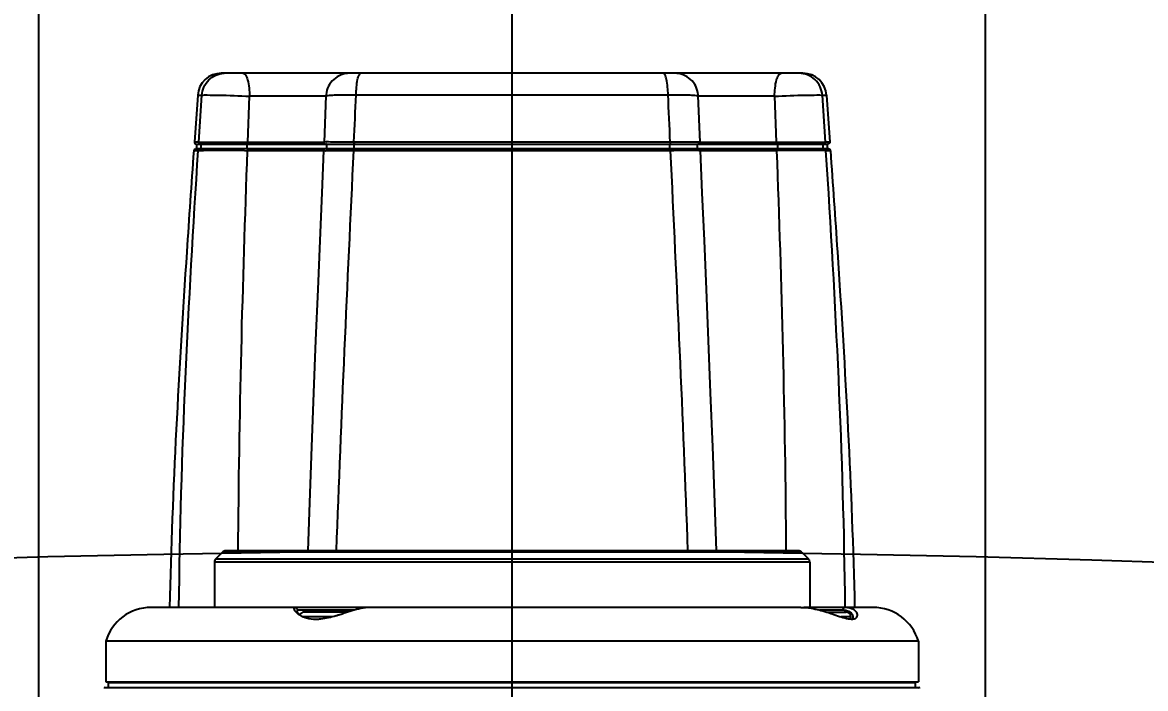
# Model space of a CAD drawing. Header units: millimetres. Extents: x 0 to 1173, y -4 to 841.
# Drawn here: x 241.27 to 253.16, y 511.99 to 519.05 of the extents above; entities that cross this region are included whole.
import ezdxf

# ---------------------------------------------------------------- set-up
doc = ezdxf.new("R2010")
doc.units = ezdxf.units.MM
doc.header["$LTSCALE"] = 65.395
doc.linetypes.add('CENTER', pattern=[0.6, 0.375, -0.075, 0.075, -0.075])
doc.layers.get('0').update_dxf_attribs({"linetype": 'CONTINUOUS'})
for name, color, linetype in [('0_END_MODULE_W_CAM_SOLIFIED_BL2', 7, 'CONTINUOUS'), ('ALL_DRFT_GEOM', 7, 'CONTINUOUS'), ('DRAFT_DIMS', 7, 'CONTINUOUS'), ('J_900_EXP_DH_BL9', 7, 'CONTINUOUS')]:
    doc.layers.add(name, color=color, linetype=linetype)
doc.styles.get("Standard").update_dxf_attribs({"font": 'txt', "width": 0.8})
doc.dimstyles.new('DIMSTYLE_17', dxfattribs={"dimtxt": 6, "dimasz": 9, "dimexe": 0.5, "dimexo": 0, "dimgap": 1.5, "dimtad": 1, "dimlfac": 10, "dimzin": 0, "dimdsep": 46, "dimtxsty": 'Standard', "dimblk": '_FILLED', "dimblk1": '_FILLED', "dimblk2": '_FILLED', "dimcen": 0.09, "dimadec": 0, "dimazin": 0, "dimtp": 0.01, "dimtm": 0.01, "dimtfac": 1, "dimtofl": 0, "dimtmove": 0, "dimatfit": 3, "dimldrblk": '_FILLED', "dimfxl": 0, "dimtolj": 1, "dimtzin": 0, "dimarcsym": 0})

# ---------------------------------------------------------------- blocks, each defined once
blk = doc.blocks.new('_FILLED')
at = {"color": 0, "linetype": 'ByBlock'}
blk.add_solid([(0, 0), (-1, 0.1667), (-1, -0.1667)], dxfattribs=at)
blk = doc.blocks.new('*D28')
at = {"layer": 'DRAFT_DIMS', "color": 2, "linetype": 'Continuous'}
for p, q in [((241.446, 498.086), (241.446, 534.896)), ((251.466, 498.086), (251.466, 534.896)), ((241.446, 534.396), (229.446, 534.396)), ((229.446, 534.396), (246.456, 534.396)), ((305.102, 534.396), (246.456, 534.396)), ((251.466, 534.396), (305.102, 534.396))]:
    blk.add_line(p, q, dxfattribs=at)
at = {"layer": 'DRAFT_DIMS', "color": 2, "linetype": 'Continuous', "xscale": 9, "yscale": 9, "zscale": 9}
for p, rotation in [((241.446, 534.396), 5.4e-08), ((251.466, 534.396), 180.000000017)]:
    blk.add_blockref('_FILLED', p, dxfattribs=dict(at, rotation=rotation))
blk = doc.blocks.new('0_END_MODULE_W_CAM_SOLIFIED_BL2', base_point=(670.806, 355.8574))
at = {"layer": '0_END_MODULE_W_CAM_SOLIFIED_BL2', "color": 7, "linetype": 'Continuous'}
for p, q in [((249.534, 518.5077), (243.3781, 518.5077)), ((246.456, 513.4527), (246.456, 518.5077)), ((243.1286, 518.2753), (243.0933, 517.7791)), ((243.1286, 518.2753), (243.1723, 518.2754)), ((243.1399, 517.7791), (243.1723, 518.2754)), ((243.6598, 517.7782), (243.6782, 518.2642)), ((244.4859, 518.2642), (243.6781, 518.2642)), ((244.486, 518.268), (244.4655, 517.7785)), ((244.8053, 518.2789), (246.456, 518.2807)), ((246.456, 518.2807), (248.1068, 518.2789)), ((248.4465, 517.7785), (248.426, 518.268)), ((249.2339, 518.2642), (248.4262, 518.2642)), ((249.2338, 518.2642), (249.2522, 517.7782)), ((249.7397, 518.2754), (249.7834, 518.2753)), ((249.7721, 517.7791), (249.7397, 518.2754)), ((249.7834, 518.2753), (249.8187, 517.7791)), ((243.1399, 517.7791), (243.0933, 517.7791)), ((243.1132, 517.7577), (248.4265, 517.7577)), ((243.1182, 517.7077), (243.1182, 517.7577)), ((243.165, 517.7077), (243.165, 517.7577)), ((243.6267, 517.7783), (243.6538, 517.7782)), ((243.6478, 517.7577), (243.6478, 517.7077)), ((243.6538, 517.7782), (243.6598, 517.7782)), ((243.6598, 517.7782), (244.4655, 517.7782)), ((244.4658, 517.7786), (244.4655, 517.7785)), ((244.4893, 517.7782), (244.4911, 517.7782)), ((244.4925, 517.7577), (244.4925, 517.7077)), ((248.13, 517.7793), (244.782, 517.7793)), ((244.7849, 517.7077), (244.7849, 517.7577)), ((248.1271, 517.7077), (248.1271, 517.7577)), ((248.4461, 517.7786), (248.4172, 517.7789)), ((248.4195, 517.7077), (248.4195, 517.7577)), ((248.4209, 517.7782), (248.437, 517.7782)), ((248.4349, 517.7577), (249.7988, 517.7577)), ((248.4465, 517.7785), (248.4461, 517.7786)), ((248.4465, 517.7782), (249.2522, 517.7782)), ((249.2522, 517.7782), (249.2582, 517.7782)), ((249.2582, 517.7782), (249.2828, 517.7783)), ((249.2642, 517.7577), (249.2642, 517.7077)), ((249.747, 517.7077), (249.747, 517.7577)), ((249.8187, 517.7791), (249.7721, 517.7791)), ((249.7938, 517.7077), (249.7938, 517.7577)), ((243.0869, 517.6891), (243.1341, 517.6891)), ((249.8052, 517.7077), (243.1068, 517.7077)), ((243.1341, 517.6891), (243.1742, 517.6893)), ((243.1742, 517.6893), (243.1902, 517.6893)), ((243.625, 517.6883), (243.6502, 517.6882)), ((243.6502, 517.6882), (243.6565, 517.6882)), ((244.4613, 517.6882), (243.6565, 517.6882)), ((244.4899, 517.6889), (244.5036, 517.689)), ((244.5036, 517.689), (244.5204, 517.6891)), ((244.5204, 517.6891), (244.7451, 517.6892)), ((244.7451, 517.6892), (244.7778, 517.6892)), ((244.7778, 517.6892), (246.456, 517.6893)), ((246.456, 517.6893), (248.1301, 517.6893)), ((248.1301, 517.6893), (248.1343, 517.6893)), ((248.1343, 517.6892), (248.1676, 517.6892)), ((248.4501, 517.6886), (248.4503, 517.6885)), ((249.2555, 517.6882), (248.4507, 517.6882)), ((249.2619, 517.6882), (249.2555, 517.6882)), ((249.289, 517.6883), (249.2619, 517.6882)), ((249.5134, 517.689), (249.289, 517.6883)), ((249.5732, 517.6892), (249.5134, 517.689)), ((249.6302, 517.6892), (249.5732, 517.6892)), ((249.7394, 517.6893), (249.7226, 517.6893)), ((249.778, 517.6891), (249.7394, 517.6893)), ((249.778, 517.6891), (249.8248, 517.6891)), ((249.8248, 517.6891), (249.8251, 517.6891)), ((243.3914, 513.438), (243.3207, 513.3673)), ((243.3207, 513.3673), (249.5914, 513.3673)), ((249.5207, 513.438), (243.3914, 513.438)), ((249.4851, 513.4527), (243.4269, 513.4527)), ((249.5207, 513.438), (249.5914, 513.3673)), ((243.306, 513.332), (243.306, 512.8527)), ((249.606, 513.332), (243.306, 513.332)), ((249.606, 513.332), (249.606, 512.8527)), ((249.5117, 512.8527), (242.6355, 512.8527)), ((244.1627, 512.8527), (244.192, 512.8227)), ((244.1875, 512.7969), (244.1847, 512.8017)), ((244.7839, 512.8227), (244.1919, 512.8227)), ((244.5447, 512.7527), (244.25, 512.7527)), ((244.7157, 512.8027), (244.2561, 512.8027)), ((250.2765, 512.8527), (249.5447, 512.8527)), ((249.9481, 512.8227), (249.7156, 512.8227)), ((249.7888, 512.8027), (249.992, 512.8027)), ((250.042, 512.7527), (249.9361, 512.7527)), ((249.9479, 512.8227), (249.97, 512.8527)), ((250.042, 512.7294), (250.042, 512.7527)), ((242.156, 512.4944), (242.156, 512.0627)), ((250.756, 512.4944), (242.156, 512.4944)), ((250.756, 512.4944), (250.756, 512.0627)), ((242.156, 512.0627), (250.756, 512.0627)), ((242.186, 512.0027), (242.186, 512.0527)), ((250.726, 512.0527), (242.186, 512.0527)), ((242.246, 512.0627), (242.246, 512.0527)), ((250.666, 512.0627), (250.666, 512.0527)), ((250.726, 512.0027), (250.726, 512.0527)), ((242.151, 512.0027), (250.7611, 512.0027))]:
    blk.add_line(p, q, dxfattribs=at)
for points in [[(244.7358, 518.5077), (244.713, 518.5066), (244.6902, 518.5035), (244.6676, 518.4982), (244.6458, 518.4909), (244.6248, 518.4816), (244.6046, 518.4705), (244.5856, 518.4575), (244.5679, 518.4429), (244.5516, 518.4266), (244.5368, 518.4089), (244.5238, 518.3901), (244.5125, 518.37), (244.5031, 518.3489), (244.4957, 518.3273), (244.4903, 518.3048), (244.487, 518.2819), (244.486, 518.268)], [(248.426, 518.268), (248.425, 518.2819), (248.4217, 518.3048), (248.4163, 518.3273), (248.4089, 518.3489), (248.3996, 518.37), (248.3883, 518.3901), (248.3752, 518.4089), (248.3605, 518.4266), (248.3441, 518.4429), (248.3264, 518.4575), (248.3074, 518.4705), (248.2873, 518.4816), (248.2663, 518.4909), (248.2444, 518.4982), (248.2218, 518.5035), (248.199, 518.5066), (248.1762, 518.5077)], [(244.4655, 517.7785), (244.4655, 517.7766), (244.4661, 517.7729), (244.4673, 517.7693), (244.4692, 517.766), (244.4717, 517.7632), (244.4747, 517.7608), (244.4782, 517.7591), (244.4818, 517.758), (244.4855, 517.7577)], [(248.4265, 517.7577), (248.4302, 517.758), (248.4339, 517.7591), (248.4373, 517.7608), (248.4403, 517.7632)], [(248.4403, 517.7632), (248.4428, 517.766), (248.4447, 517.7693), (248.446, 517.7729), (248.4465, 517.7766), (248.4465, 517.7785)], [(244.4617, 517.6885), (244.4426, 517.2404), (244.4212, 516.7379), (244.3993, 516.2179), (244.3772, 515.6804), (244.355, 515.1256), (244.333, 514.5533), (244.3115, 513.9635), (244.294, 513.4527)], [(244.4746, 517.7064), (244.4713, 517.7047), (244.4683, 517.7025), (244.4659, 517.6999), (244.4639, 517.6968), (244.4625, 517.6934), (244.4618, 517.6899), (244.4617, 517.6885)], [(244.4815, 517.7077), (244.4782, 517.7073), (244.4746, 517.7064)], [(248.4503, 517.6885), (248.4502, 517.6899), (248.4495, 517.6934), (248.4481, 517.6968), (248.4462, 517.6999), (248.4437, 517.7025), (248.4408, 517.7047), (248.4374, 517.7064), (248.4339, 517.7073), (248.4303, 517.7077)], [(248.618, 513.4527), (248.6006, 513.9631), (248.579, 514.5527), (248.5571, 515.125), (248.5349, 515.6799), (248.5127, 516.2174), (248.4908, 516.7375), (248.4694, 517.2402), (248.4503, 517.6885)]]:
    blk.add_lwpolyline(points, dxfattribs=at)
for centre, radius, start, end in [((243.378, 518.2577), 0.25, 90, 175.96571), ((243.4196, 518.2642), 0.2435, 90.00054, 92.71762), ((249.534, 518.2577), 0.25, 4.03429, 89.99296), ((243.216, 435.1927), 82.4966, 89.71592, 90.017882), ((248.219, 421.4002), 96.289, 89.899422, 90.030577), ((248.3649, 509.1702), 8.5189, 89.54632, 89.84427), ((249.6951, 474.5063), 43.183, 89.96356, 90.08617), ((243.356, 513.332), 0.05, 135, 180), ((243.4267, 513.4027), 0.05, 90, 135), ((249.4853, 513.4027), 0.05, 45, 90), ((249.556, 513.332), 0.05, 0, 45), ((242.6355, 512.3527), 0.5, 90, 163.52944), ((244.3215, 512.9621), 0.2199, 233.13945, 233.76172), ((244.3337, 512.9792), 0.2409, 233.82265, 238.71748), ((244.3515, 513.0087), 0.2754, 238.74351, 246.06083), ((244.256, 512.7527), 0.05, 90, 153.56171), ((244.3582, 513.023), 0.2913, 245.99416, 248.49944), ((243.8902, 515.2278), 2.5606, 285.92446, 286.64794), ((243.3803, 516.9307), 4.3382, 286.65747, 286.9596), ((242.2769, 520.5488), 8.1207, 286.95941, 287.1194), ((250.4785, 493.9748), 19.6901, 107.01825, 107.16539), ((249.9485, 512.6081), 0.2146, 87.23448, 90.11618), ((249.992, 512.7527), 0.05, 0, 90), ((249.9817, 512.7203), 0.0957, 51.50069, 56.71776), ((250.2765, 512.3527), 0.5, 16.47056, 90), ((250.0302, 512.7486), 0.0368, 328.98432, 336.30234), ((250.0647, 512.7839), 0.0532, 295.15974, 297.46377), ((242.151, 511.9927), 0.01, 90, 176), ((250.7611, 511.9927), 0.01, 4, 90)]:
    blk.add_arc(centre, radius, start, end, dxfattribs=at)
for points, knots in [([(243.1723, 518.2754), (243.1765, 518.3344), (243.2295, 518.4532), (243.3493, 518.5046), (243.408, 518.5074)], [0, 0, 0, 0, 0.5013768, 1, 1, 1, 1]), ([(243.6095, 518.5077), (243.6196, 518.5077), (243.6441, 518.4832), (243.6694, 518.4012), (243.6777, 518.3221), (243.6781, 518.2642)], [0, 0, 0, 0, 0.114899, 0.3381031, 1, 1, 1, 1]), ([(244.8052, 518.2789), (244.8062, 518.3334), (244.813, 518.4084), (244.8299, 518.4817), (244.8475, 518.5077), (244.8554, 518.5077)], [0, 0, 0, 0, 0.6819591, 0.9011904, 1, 1, 1, 1]), ([(248.1068, 518.2789), (248.1058, 518.3337), (248.099, 518.4087), (248.082, 518.4821), (248.0645, 518.5077), (248.0567, 518.5077)], [0, 0, 0, 0, 0.6851082, 0.9024426, 1, 1, 1, 1]), ([(249.2339, 518.2642), (249.2343, 518.3221), (249.2427, 518.4012), (249.2679, 518.4832), (249.2925, 518.5077), (249.3025, 518.5077)], [0, 0, 0, 0, 0.6618967, 0.885101, 1, 1, 1, 1]), ([(249.7397, 518.2754), (249.7354, 518.3362), (249.679, 518.4589), (249.5529, 518.5077), (249.4923, 518.5077)], [0, 0, 0, 0, 0.5014236, 1, 1, 1, 1]), ([(243.1723, 518.2754), (243.1914, 518.2787), (243.2509, 518.2768), (243.4191, 518.2767), (243.5686, 518.2695), (243.6782, 518.2642)], [0, 0, 0, 0, 0.1144864, 0.3500628, 1, 1, 1, 1]), ([(244.486, 518.268), (244.4861, 518.2702), (244.4973, 518.272), (244.523, 518.2765), (244.5898, 518.2785), (244.686, 518.2803), (244.7631, 518.2795), (244.8053, 518.2789)], [0, 0, 0, 0, 0.0210499, 0.0760308, 0.2849623, 0.6051241, 1, 1, 1, 1]), ([(248.1068, 518.2789), (248.1489, 518.2795), (248.226, 518.2803), (248.3223, 518.2785), (248.3891, 518.2765), (248.4147, 518.272), (248.4259, 518.2702), (248.426, 518.268)], [0, 0, 0, 0, 0.3948744, 0.7150348, 0.9239658, 0.9789473, 1, 1, 1, 1]), ([(249.2338, 518.2642), (249.3434, 518.2695), (249.4929, 518.2767), (249.6611, 518.2768), (249.7207, 518.2787), (249.7397, 518.2754)], [0, 0, 0, 0, 0.6499319, 0.8855113, 1, 1, 1, 1]), ([(243.1399, 517.7791), (243.1585, 517.7794), (243.3208, 517.7789), (243.483, 517.7789), (243.6267, 517.7783)], [0, 0, 0, 0, 0.1144798, 1, 1, 1, 1]), ([(243.6598, 517.7782), (243.6599, 517.7733), (243.6595, 517.7671), (243.6561, 517.7577), (243.6536, 517.7577)], [0, 0, 0, 0, 0.6638565, 1, 1, 1, 1]), ([(244.782, 517.7793), (244.7077, 517.7793), (244.6025, 517.7758), (244.4967, 517.782), (244.4658, 517.7786)], [0, 0, 0, 0, 0.7047473, 1, 1, 1, 1]), ([(244.782, 517.7793), (244.782, 517.7744), (244.7833, 517.769), (244.7836, 517.7577), (244.7862, 517.7577)], [0, 0, 0, 0, 0.6534191, 1, 1, 1, 1]), ([(248.13, 517.7793), (248.1301, 517.7742), (248.1294, 517.7686), (248.1282, 517.7577), (248.1259, 517.7577)], [0, 0, 0, 0, 0.6812299, 1, 1, 1, 1]), ([(248.4172, 517.7789), (248.4015, 517.7791), (248.3058, 517.7794), (248.21, 517.7791), (248.13, 517.7792)], [0, 0, 0, 0, 0.1643529, 1, 1, 1, 1]), ([(249.2584, 517.7577), (249.2559, 517.7577), (249.2525, 517.7671), (249.2522, 517.7733), (249.2522, 517.7782)], [0, 0, 0, 0, 0.3361416, 1, 1, 1, 1]), ([(249.2828, 517.7783), (249.338, 517.7785), (249.5011, 517.7787), (249.6642, 517.7807), (249.7721, 517.7791)], [0, 0, 0, 0, 0.338356, 1, 1, 1, 1]), ([(243.0869, 517.6891), (243.0615, 517.332), (242.9497, 515.7215), (242.8593, 514.1088), (242.831, 512.8527)], [0, 0, 0, 0, 0.2217611, 1, 1, 1, 1]), ([(243.6502, 517.7077), (243.6526, 517.7077), (243.6561, 517.6988), (243.6565, 517.6928), (243.6565, 517.6882)], [0, 0, 0, 0, 0.3400856, 1, 1, 1, 1]), ([(244.4617, 517.6885), (244.4616, 517.6909), (244.4772, 517.6856), (244.4829, 517.6889), (244.4899, 517.6889)], [0, 0, 0, 0, 0.2523889, 1, 1, 1, 1]), ([(244.7778, 517.6892), (244.7778, 517.6936), (244.7785, 517.6985), (244.7799, 517.7077), (244.7819, 517.7077)], [0, 0, 0, 0, 0.686875, 1, 1, 1, 1]), ([(248.1343, 517.6892), (248.1342, 517.6936), (248.1336, 517.6985), (248.1321, 517.7077), (248.1301, 517.7077)], [0, 0, 0, 0, 0.6893842, 1, 1, 1, 1]), ([(248.4324, 517.6889), (248.4364, 517.6888), (248.4423, 517.6887), (248.4483, 517.6887), (248.4501, 517.6886)], [0, 0, 0, 0, 0.693919, 1, 1, 1, 1]), ([(249.2555, 517.6882), (249.2556, 517.6928), (249.256, 517.6988), (249.2595, 517.7077), (249.2618, 517.7077)], [0, 0, 0, 0, 0.6599144, 1, 1, 1, 1]), ([(249.8251, 517.6891), (249.8505, 517.332), (249.9623, 515.7215), (250.0527, 514.1088), (250.081, 512.8527)], [0, 0, 0, 0, 0.2217611, 1, 1, 1, 1]), ([(244.1627, 512.8527), (244.1578, 512.8527), (244.1454, 512.849), (244.1491, 512.827), (244.1645, 512.8075), (244.1799, 512.7933), (244.1895, 512.7861)], [0, 0, 0, 0, 0.1622418, 0.3272454, 0.6045795, 1, 1, 1, 1]), ([(244.181, 512.8136), (244.181, 512.816), (244.1831, 512.8218), (244.1891, 512.8227), (244.1919, 512.8227)], [0, 0, 0, 0, 0.4575057, 1, 1, 1, 1]), ([(244.1815, 512.8099), (244.1813, 512.8105), (244.1811, 512.8118), (244.181, 512.813), (244.181, 512.8136)], [0, 0, 0, 0, 0.5203082, 1, 1, 1, 1]), ([(244.1847, 512.8017), (244.1839, 512.8031), (244.1827, 512.8057), (244.1818, 512.8086), (244.1815, 512.8099)], [0, 0, 0, 0, 0.5360853, 1, 1, 1, 1]), ([(244.2515, 512.752), (244.2607, 512.7484), (244.3025, 512.7344), (244.3471, 512.7288), (244.3814, 512.7289)], [0, 0, 0, 0, 0.2237326, 1, 1, 1, 1]), ([(244.3814, 512.7289), (244.3983, 512.7289), (244.4699, 512.7332), (244.5401, 512.7505), (244.5928, 512.7655)], [0, 0, 0, 0, 0.2350951, 1, 1, 1, 1]), ([(244.9564, 512.8527), (244.9384, 512.8527), (244.8562, 512.8454), (244.777, 512.8214), (244.7157, 512.8027)], [0, 0, 0, 0, 0.2193813, 1, 1, 1, 1]), ([(249.7854, 512.8027), (249.805, 512.7966), (249.8749, 512.7737), (249.9441, 512.7476), (249.9959, 512.7361)], [0, 0, 0, 0, 0.2786963, 1, 1, 1, 1]), ([(250.0342, 512.8004), (250.0295, 512.8035), (250.0063, 512.8161), (249.9796, 512.8214), (249.9589, 512.8224)], [0, 0, 0, 0, 0.2139611, 1, 1, 1, 1]), ([(250.0893, 512.7367), (250.1004, 512.7425), (250.1194, 512.7682), (250.097, 512.8147), (250.044, 512.846), (249.9969, 512.8527), (249.9699, 512.8527)], [0, 0, 0, 0, 0.17326, 0.3625378, 0.6285962, 1, 1, 1, 1]), ([(250.067, 512.7492), (250.067, 512.7529), (250.066, 512.7605), (250.0633, 512.7676), (250.0615, 512.7711)], [0, 0, 0, 0, 0.483031, 1, 1, 1, 1]), ([(250.0638, 512.7338), (250.0649, 512.7362), (250.0665, 512.7413), (250.067, 512.7466), (250.067, 512.7492)], [0, 0, 0, 0, 0.4972801, 1, 1, 1, 1])]:
    blk.add_open_spline(points, degree=3, knots=knots, dxfattribs=at)
for points in [[(244.782, 517.7793), (244.7899, 517.9458), (244.7977, 518.1123), (244.8053, 518.2789)], [(248.13, 517.7792), (248.1221, 517.9458), (248.1144, 518.1123), (248.1068, 518.2789)], [(243.0933, 517.7791), (243.0926, 517.7694), (243.1035, 517.7577), (243.1132, 517.7577)], [(243.1399, 517.7791), (243.1392, 517.7694), (243.1499, 517.7577), (243.1597, 517.7577)], [(249.7721, 517.7791), (249.7728, 517.7694), (249.7621, 517.7577), (249.7524, 517.7577)], [(249.8187, 517.7791), (249.8194, 517.7694), (249.8085, 517.7577), (249.7988, 517.7577)], [(242.9307, 512.8528), (242.9478, 514.4662), (243.0302, 516.0789), (243.1341, 517.6891)], [(243.0869, 517.6891), (243.0875, 517.6981), (243.0978, 517.7077), (243.1068, 517.7077)], [(243.1341, 517.6891), (243.1347, 517.6981), (243.1448, 517.7077), (243.1538, 517.7077)], [(243.5579, 513.4527), (243.5666, 514.8649), (243.6046, 516.2769), (243.6565, 517.6882)], [(244.7778, 517.6892), (244.7104, 516.2773), (244.6449, 514.8653), (244.5945, 513.4527)], [(248.3175, 513.4527), (248.267, 514.8653), (248.199, 516.2772), (248.1343, 517.6892)], [(249.2555, 517.6882), (249.3075, 516.2769), (249.3455, 514.8649), (249.3541, 513.4527)], [(249.778, 517.6891), (249.7773, 517.6981), (249.7672, 517.7077), (249.7582, 517.7077)], [(249.9813, 512.8528), (249.9647, 514.4662), (249.8816, 516.0789), (249.778, 517.6891)], [(249.8251, 517.6891), (249.8245, 517.6981), (249.8143, 517.7077), (249.8052, 517.7077)], [(244.2085, 512.7733), (244.2007, 512.7803), (244.1933, 512.788), (244.1875, 512.7969)], [(249.5117, 512.8527), (249.5485, 512.8527), (249.5854, 512.849), (249.6217, 512.8431)], [(249.6217, 512.8431), (249.6772, 512.834), (249.7318, 512.8194), (249.7854, 512.8027)], [(250.0615, 512.7711), (250.0568, 512.7805), (250.0495, 512.7887), (250.0413, 512.7952)], [(249.9959, 512.7361), (250.0175, 512.7313), (250.0398, 512.7276), (250.0618, 512.7295)], [(250.0618, 512.7295), (250.0705, 512.7302), (250.0794, 512.732), (250.0873, 512.7357)]]:
    blk.add_open_spline(points, degree=3, dxfattribs=at)
blk = doc.blocks.new('J_900_EXP_DH_BL9', base_point=(532.0064, 323.1577))
at = {"layer": 'J_900_EXP_DH_BL9', "color": 7, "linetype": 'CENTER'}
blk.add_line((246.456, 338.0202), (246.456, 525.5478), dxfattribs=at)

msp = doc.modelspace()

# ---------------------------------------------------------------- linework, layer by layer
at = {"layer": 'ALL_DRFT_GEOM', "color": 7, "linetype": 'Continuous'}
msp.add_circle((246.456, 323.1578), 190.295, dxfattribs=at)

# ---------------------------------------------------------------- block references
at = {"layer": '0_END_MODULE_W_CAM_SOLIFIED_BL2'}
msp.add_blockref('0_END_MODULE_W_CAM_SOLIFIED_BL2', (670.806, 355.8574), dxfattribs=at)
at = {"layer": 'J_900_EXP_DH_BL9'}
msp.add_blockref('J_900_EXP_DH_BL9', (532.0064, 323.1577), dxfattribs=at)

# ---------------------------------------------------------------- dimensions: what is measured, and where the dimension line sits
at = {"layer": 'DRAFT_DIMS', "color": 2, "linetype": 'Continuous'}
dim = msp.add_linear_dim(base=(251.466, 534.3956), p1=(241.446, 498.086), p2=(251.466, 498.086), text='%%c<>', dimstyle='DIMSTYLE_17', dxfattribs=at)
dim.commit()
dim.dimension.update_dxf_attribs({"geometry": '*D28', "text_midpoint": (268.3018, 534.3956), "dimtype": 160})

doc.saveas('drawing.dxf')
